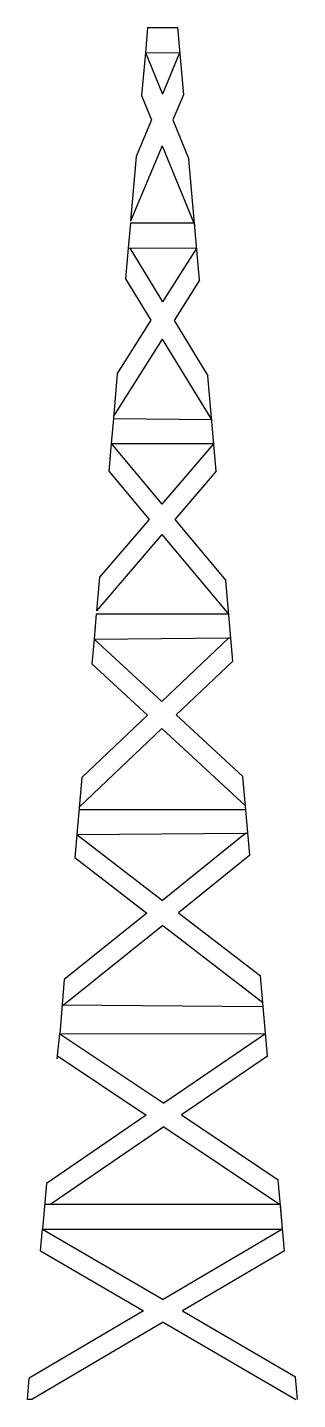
# Model space of a CAD drawing. Header units: millimetres. Extents: x 2416 to 2965, y 1210 to 4002.
import ezdxf

# ---------------------------------------------------------------- set-up
doc = ezdxf.new("R2010")
doc.units = ezdxf.units.MM

msp = doc.modelspace()

# ---------------------------------------------------------------- linework, layer by layer
for p, q in [((2660.4, 4001.8), (2656, 3950.8)), ((2660.4, 4001.8), (2721.1, 4001.9)), ((2721.1, 4001.9), (2733.1, 3864.5)), ((2656, 3950.8), (2648.3, 3863.6)), ((2656, 3950.8), (2725.6, 3950.3)), ((2656, 3950.8), (2690.5, 3866.2)), ((2725.6, 3950.3), (2690.5, 3866.2)), ((2648.3, 3863.6), (2668.6, 3813.9)), ((2733.1, 3864.5), (2711.9, 3813.7)), ((2668.6, 3813.9), (2637.4, 3739.1)), ((2711.9, 3813.7), (2744.5, 3733.8)), ((2690.1, 3761.4), (2625.9, 3607.7)), ((2690.1, 3761.4), (2756.3, 3599.1)), ((2637.4, 3739.1), (2625.9, 3607.7)), ((2766, 3487.9), (2744.5, 3733.8)), ((2625.6, 3604.1), (2621.2, 3553.1)), ((2625.6, 3604.1), (2755.8, 3604.4)), ((2621.2, 3553.1), (2615.7, 3490.6)), ((2621.2, 3553.1), (2760.3, 3553.7)), ((2624.4, 3553.1), (2691, 3443.9)), ((2760.3, 3553.7), (2691, 3443.9)), ((2615.7, 3490.6), (2667.2, 3406.1)), ((2766, 3487.9), (2714.2, 3405.8)), ((2667.2, 3406.1), (2598.8, 3297.9)), ((2714.2, 3405.8), (2783.1, 3292.9)), ((2690.4, 3368), (2591.2, 3210.9)), ((2690.4, 3368), (2790.9, 3203.2)), ((2598.8, 3297.9), (2590.8, 3206.4)), ((2800, 3099.5), (2783.1, 3292.9)), ((2590.8, 3206.4), (2586.4, 3155.4)), ((2590.8, 3206.4), (2790.8, 3204.5)), ((2586.4, 3155.4), (2581.4, 3099)), ((2586.4, 3155.4), (2795.1, 3155.3)), ((2586.4, 3155.4), (2689.7, 3032.1)), ((2795.1, 3155.3), (2689.7, 3032.1)), ((2581.4, 3099), (2663.3, 3001.2)), ((2800, 3099.5), (2715.7, 3001)), ((2663.3, 3001.2), (2562.6, 2883.6)), ((2715.7, 3001), (2819.5, 2877.1)), ((2689.3, 2970.1), (2556.6, 2815.1)), ((2689.3, 2970.1), (2825.6, 2807.5)), ((2562.6, 2883.6), (2556.6, 2815.1)), ((2833.9, 2712.7), (2819.5, 2877.1)), ((2556, 2808.7), (2551.6, 2757.7)), ((2556, 2808.7), (2825.5, 2808.7)), ((2551.6, 2757.7), (2546.9, 2707.5)), ((2551.6, 2757.7), (2825.5, 2759.9)), ((2551.6, 2757.7), (2689.3, 2630.4)), ((2825.5, 2759.9), (2689.3, 2630.4)), ((2825.5, 2759.9), (2829.7, 2759.9)), ((2833.9, 2712.7), (2718.7, 2603.2)), ((2546.9, 2707.5), (2660.3, 2602.7)), ((2660.3, 2602.7), (2526.9, 2475.9)), ((2718.7, 2603.2), (2854.4, 2477.7)), ((2689.7, 2575.5), (2521.6, 2415.7)), ((2689.7, 2575.5), (2859.6, 2418.4)), ((2526.9, 2475.9), (2512.7, 2312.9)), ((2868.4, 2317.7), (2854.4, 2477.7)), ((2521.3, 2411.2), (2829.7, 2411.2)), ((2829.7, 2411.2), (2860.2, 2411.2)), ((2516.8, 2360.2), (2860.2, 2362.5)), ((2516.8, 2360.2), (2690.8, 2226)), ((2860.2, 2362.5), (2690.8, 2226)), ((2860.2, 2362.5), (2864.5, 2362.5)), ((2868.4, 2317.7), (2723.4, 2200.9)), ((2512.7, 2312.9), (2658.8, 2200.2)), ((2658.8, 2200.2), (2491, 2065.1)), ((2723.4, 2200.9), (2889.9, 2072.5)), ((2691.3, 2175.1), (2486.1, 2009.9)), ((2691.3, 2175.1), (2894.6, 2018.4)), ((2904.2, 1909), (2889.9, 2072.5)), ((2491, 2065.1), (2481.7, 1954.8)), ((2487, 2013.5), (2895.1, 2010.4)), ((2895.1, 2010.4), (2895.3, 2010.4)), ((2476.9, 1903.8), (2481.7, 1954.8)), ((2481.7, 1954.8), (2900.1, 1955.1)), ((2481.7, 1954.8), (2693.2, 1813.4)), ((2900.2, 1954.8), (2693.2, 1813.4)), ((2477.4, 1909.6), (2657.7, 1789)), ((2904.2, 1909), (2729.1, 1789.4)), ((2657.7, 1789), (2454.7, 1650.3)), ((2729.1, 1789.4), (2926.2, 1657.7)), ((2693.5, 1765.1), (2463.8, 1608.1)), ((2693.5, 1765.1), (2930.6, 1606.6)), ((2454.7, 1650.3), (2446.5, 1557.1)), ((2938.8, 1513), (2926.2, 1657.7)), ((2451, 1608.1), (2930.5, 1608.1)), ((2935, 1557.1), (2930.5, 1608.1)), ((2442.7, 1513.1), (2446.5, 1557.1)), ((2446.5, 1557.1), (2935, 1557.1)), ((2446.5, 1557.1), (2691.9, 1414)), ((2935, 1557.1), (2691.9, 1414)), ((2442.7, 1513.1), (2652.4, 1390.8)), ((2938.8, 1513), (2731.5, 1390.9)), ((2652.4, 1390.8), (2420, 1253.9)), ((2731.5, 1390.9), (2961.2, 1257)), ((2692, 1367.7), (2425, 1210.4)), ((2692, 1367.7), (2961.7, 1210.4)), ((2965.3, 1210.4), (2961.2, 1257)), ((2416.2, 1210.4), (2420, 1253.9)), ((2425, 1210.4), (2416.2, 1210.4))]:
    msp.add_line(p, q)

doc.saveas('drawing.dxf')
